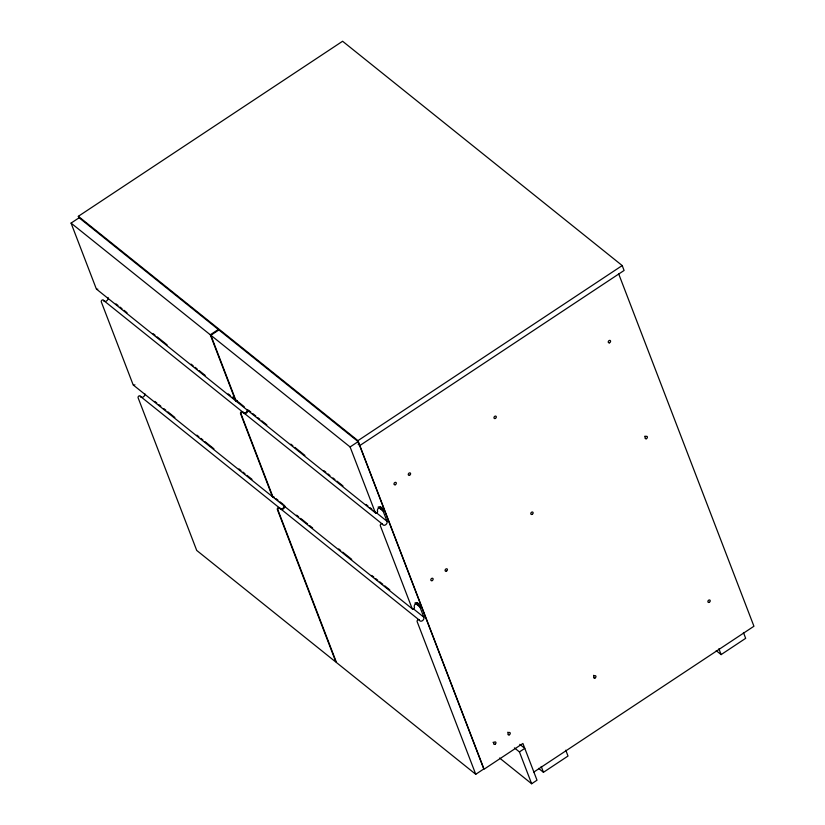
<?xml version="1.0" encoding="UTF-8"?>
<svg xmlns="http://www.w3.org/2000/svg" width="825" height="825" viewBox="0 0 825 825"><rect width="100%" height="100%" fill="white"/><g stroke="black" fill="none" stroke-linecap="round" stroke-linejoin="round"><path stroke-width="1.24" d="M79.087 218.274L78.334 216.315L342.592 41.25L622.205 265.567L624.092 270.466L359.834 445.541L358.081 444.139M71.063 223.101L79.097 217.779L218.326 329.474L210.292 334.795L71.063 223.101L96.288 288.812A1.392 1.031 -51.3 0 0 97.793 289.09M237.301 401.414A1.392 1.031 -51.3 0 1 236.094 400.971L210.87 335.259L218.903 329.938L358.132 441.633L384.141 509.386L382.8 510.273L378.799 507.055M78.334 216.315L357.957 440.643L622.205 265.567M210.87 335.259L350.099 446.954L358.132 441.633M378.108 507.066L383.109 511.088L384.45 510.201L420.956 605.292L419.616 606.179L415.614 602.972M414.923 602.982L419.935 607.004L421.276 606.117L483.78 768.962L475.747 774.283L336.517 662.588L277.922 509.943A1.392 1.031 -51.3 0 1 278.654 508.19A1.392 1.031 -51.3 0 1 280.16 508.468A2.774 2.052 -51.3 0 0 283.171 509.035A2.774 2.052 -51.3 0 0 284.625 505.508M514.418 747.893L519.43 751.915L524.793 748.368L519.781 744.346M533.878 772.035L753.937 626.247L618.729 274.013M538.57 768.374L543.458 772.303L568.012 756.04L565.775 750.203M716.234 650.678L721.122 654.607L745.666 638.333L743.428 632.507M499.579 758.02L531.651 783.75L537.013 780.202L522.906 743.469L484.079 769.199L357.957 440.643M380.016 506.622L382.016 508.231L382.8 510.273M116.005 303.868L118.006 305.477M120.017 307.075L122.017 308.684M124.018 310.293L127.029 312.706M153.068 333.599L155.069 335.208M157.07 336.806L167.093 344.85M191.132 364.134L193.132 365.743M195.133 367.342L197.144 368.95M199.145 370.559L205.157 375.385M228.195 393.865L230.196 395.474M232.196 397.073L244.221 406.715M248.81 410.396L250.81 412.005M252.811 413.614L255.812 416.027M257.823 417.636L259.823 419.244M261.824 420.843L266.836 424.865M290.874 444.149L292.875 445.758M294.876 447.367L304.899 455.4M323.926 470.662L325.927 472.271M327.938 473.88L329.938 475.489M332.939 477.902L334.95 479.511M336.951 481.109L342.963 485.935M366.001 504.415L368.002 506.024M370.002 507.633L372.003 509.242M374.014 510.84L387.028 521.287A2.774 2.052 -51.3 0 1 385.584 524.813A2.774 2.052 -51.3 0 1 382.563 524.246A1.392 1.031 -51.3 0 0 381.057 523.968A1.392 1.031 -51.3 0 0 380.335 525.721L412.139 608.582A1.392 1.031 -51.3 0 0 413.645 608.86A1.392 1.031 -51.3 0 0 414.367 607.097A2.774 2.052 -51.3 0 1 415.821 603.58A2.774 2.052 -51.3 0 1 418.832 604.148L419.616 606.179M96.628 289.224L235.857 400.919M236.435 401.383L375.664 513.078M134.888 384.78A1.392 1.031 -51.3 0 1 133.103 384.728L101.3 301.878A1.392 1.031 -51.3 0 1 102.022 300.114A1.392 1.031 -51.3 0 1 103.527 300.393L242.756 412.088A2.774 2.052 -51.3 0 0 243.447 412.912M274.416 497.166A1.392 1.031 -51.3 0 1 272.91 496.887L241.106 414.037A1.392 1.031 -51.3 0 1 241.828 412.273A1.392 1.031 -51.3 0 1 243.344 412.552L382.563 524.246M416.831 602.539L418.832 604.148M154.832 401.383L156.833 402.992M158.833 404.601L160.834 406.209M163.845 408.623L165.846 410.221M167.846 411.83L174.859 417.46M196.897 435.136L198.897 436.745M200.908 438.353L202.909 439.952M204.909 441.561L213.922 448.8M238.961 468.889L240.972 470.487M242.973 472.096L244.973 473.705M246.974 475.313L251.986 479.335M276.024 498.62L278.025 500.218M280.036 501.827L283.037 504.24M296.639 515.151L298.64 516.759M300.651 518.368L307.663 523.988M309.664 525.597L312.665 528.01M338.714 548.903L340.715 550.512M342.715 552.121L351.728 559.35M371.766 575.417L373.766 577.026M375.767 578.634L377.778 580.243M379.778 581.852L382.779 584.255M384.78 585.863L389.792 589.885M412.83 608.365L423.844 617.203A2.774 2.052 -51.3 0 1 422.4 620.72A2.774 2.052 -51.3 0 1 419.389 620.163A1.392 1.031 -51.3 0 0 417.873 619.884A1.392 1.031 -51.3 0 0 417.151 621.637L475.747 774.283M133.444 385.141L272.673 496.825M273.261 497.3L412.49 608.994M279.572 508.004A1.392 1.031 -51.3 0 0 278.066 507.715A1.392 1.031 -51.3 0 0 277.344 509.479L335.94 662.124L196.711 550.43L138.115 397.784A1.392 1.031 -51.3 0 1 138.837 396.031A1.392 1.031 -51.3 0 1 140.343 396.309L279.572 508.004A2.774 2.052 -51.3 0 0 279.85 508.478M280.16 508.468L419.389 620.163M718.884 648.77L721.122 654.607M541.221 766.466L543.458 772.303M519.43 751.915L531.651 783.75M383.109 511.088L387.028 521.287M419.935 607.004L423.844 617.203M350.099 446.954L375.323 512.665A1.392 1.031 -51.3 0 0 376.829 512.944A1.392 1.031 -51.3 0 0 377.551 511.191A2.774 2.052 -51.3 0 1 379.005 507.664A2.774 2.052 -51.3 0 1 382.016 508.231M210.292 334.795L235.517 400.507A1.392 1.031 -51.3 0 0 237.291 400.558M645.098 436.002A1.392 1.031 -51.3 0 1 644.696 436.59M593.691 675.293A1.392 1.031 -51.3 0 1 593.536 675.613M507.963 732.136A1.392 1.031 -51.3 0 1 507.787 732.456M493.309 742.16A1.392 1.031 -51.3 0 1 493.041 742.397M247.799 409.602A2.774 2.052 -51.3 0 1 246.355 413.119A2.774 2.052 -51.3 0 1 243.344 412.552M144.942 393.927A2.774 2.052 -51.3 0 1 143.065 397.042A2.774 2.052 -51.3 0 1 140.343 396.309M284.037 505.044A2.774 2.052 -51.3 0 1 283.14 508.107A2.774 2.052 -51.3 0 1 280.263 508.819M273.539 496.856A1.392 1.031 -51.3 0 1 272.332 496.423L240.529 413.562A1.392 1.031 -51.3 0 1 241.251 411.809A1.392 1.031 -51.3 0 1 242.756 412.088M247.345 409.705A2.774 2.052 -51.3 0 1 243.963 413.098M107.992 297.433A2.774 2.052 -51.3 0 1 106.549 300.96A2.774 2.052 -51.3 0 1 103.527 300.393M495.289 418.481A1.392 1.031 -51.3 0 0 496.083 416.316A1.392 1.031 -51.3 0 0 494.051 417.192A1.392 1.031 -51.3 0 0 495.289 418.481M395.278 484.739A1.392 1.031 -51.3 0 0 396.103 482.573A1.392 1.031 -51.3 0 0 394.072 483.419A1.392 1.031 -51.3 0 0 395.278 484.739M609.479 342.808A1.392 1.031 -51.3 0 0 610.397 340.653A1.392 1.031 -51.3 0 0 608.355 341.406A1.392 1.031 -51.3 0 0 609.479 342.808M409.52 475.282A1.392 1.031 -51.3 0 0 410.407 473.127A1.392 1.031 -51.3 0 0 408.365 473.911A1.392 1.031 -51.3 0 0 409.52 475.282M446.346 571.199A1.392 1.031 -51.3 0 0 447.233 569.044A1.392 1.031 -51.3 0 0 445.191 569.827A1.392 1.031 -51.3 0 0 446.346 571.199M646.305 438.725A1.392 1.031 -51.3 0 0 647.212 436.569A1.392 1.031 -51.3 0 0 645.171 437.322A1.392 1.031 -51.3 0 0 646.305 438.725M432.094 580.645A1.392 1.031 -51.3 0 0 432.919 578.48A1.392 1.031 -51.3 0 0 430.887 579.325A1.392 1.031 -51.3 0 0 432.094 580.645M532.104 514.398A1.392 1.031 -51.3 0 0 532.898 512.232A1.392 1.031 -51.3 0 0 530.867 513.109A1.392 1.031 -51.3 0 0 532.104 514.398M594.928 678.067A1.392 1.031 -51.3 0 0 595.722 675.892A1.392 1.031 -51.3 0 0 593.691 676.778A1.392 1.031 -51.3 0 0 594.928 678.067M494.918 744.315A1.392 1.031 -51.3 0 0 495.743 742.149A1.392 1.031 -51.3 0 0 493.711 742.995A1.392 1.031 -51.3 0 0 494.918 744.315M709.129 602.384A1.392 1.031 -51.3 0 0 710.036 600.239A1.392 1.031 -51.3 0 0 707.994 600.992A1.392 1.031 -51.3 0 0 709.129 602.384M509.169 734.869A1.392 1.031 -51.3 0 0 510.056 732.713A1.392 1.031 -51.3 0 0 508.014 733.487A1.392 1.031 -51.3 0 0 509.169 734.869"/></g></svg>
